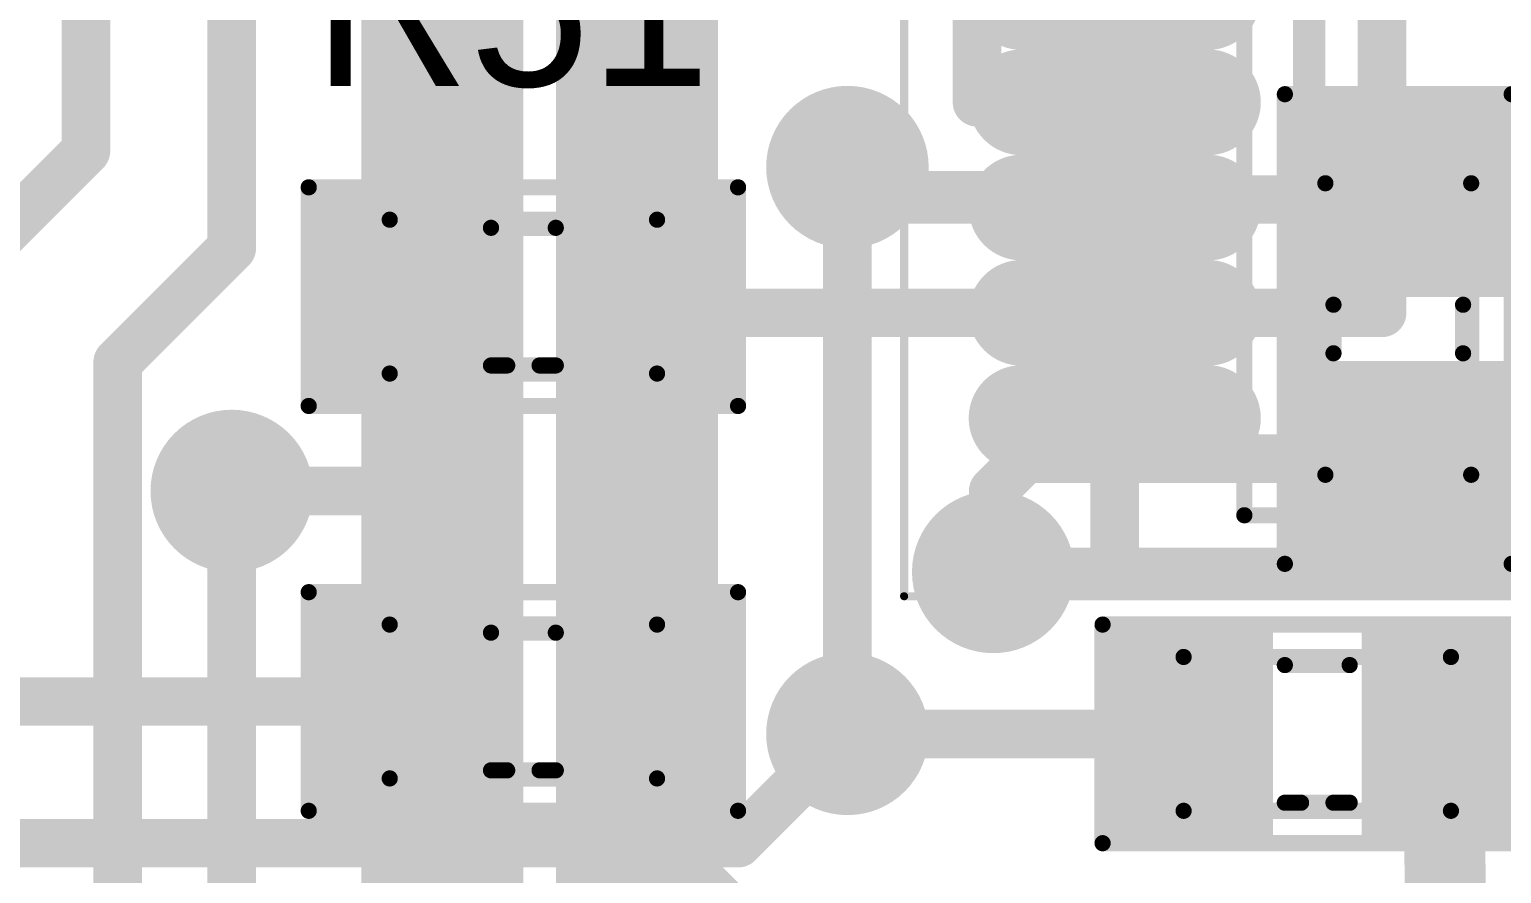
# Model space of a CAD drawing. Header units: millimetres. Extents: x 29 to 180, y 30 to 200.
# Drawn here: x 139.25 to 148.34, y 164.94 to 170.15 of the extents above; entities that cross this region are included whole.
import ezdxf

# ---------------------------------------------------------------- set-up
doc = ezdxf.new("R2010")
doc.units = ezdxf.units.MM
for name, color, linetype in [('BottomLayer', 5, 'Continuous'), ('BottomOverlay', 54, 'Continuous'), ('BottomPaste', 16, 'Continuous'), ('BottomSolder', 6, 'Continuous'), ('Mechanical13', 56, 'Continuous'), ('Mechanical15', 56, 'Continuous'), ('MultiLayer', 9, 'Continuous'), ('TopLayer', 1, 'Continuous'), ('TopOverlay', 2, 'Continuous'), ('TopPaste', 8, 'Continuous'), ('TopSolder', 216, 'Continuous'), ('ViaHoleLayer', 16, 'Continuous')]:
    doc.layers.add(name, color=color, linetype=linetype)

# ---------------------------------------------------------------- blocks, each defined once
blk = doc.blocks.new('SMD_C_0603_B_267')
at = {"layer": 'BottomLayer'}
for points in [[(-1.29999994, 0.5499989), (-1.29999994, -0.5499989), (-0.30000194, 0.5499989), (-0.30000194, -0.5499989)], [(0.2999994, 0.5499989), (0.2999994, -0.5499989), (1.2999974, 0.5499989), (1.2999974, -0.5499989)]]:
    blk.add_solid(points, dxfattribs=at)
at = {"layer": 'BottomOverlay', "const_width": 0.0999998}
for points in [[(-1.44999964, 0.7000011399999999), (-1.44999964, -0.7000011399999999)], [(-1.44999964, 0.7000011399999999), (1.44999964, 0.7000011399999999)], [(1.44999964, 0.7000011399999999), (1.44999964, -0.7000011399999999)], [(-0.1499997, 0.40000174), (0.1499997, 0.40000174)], [(-0.1499997, -0.3999992), (0.1499997, -0.3999992)], [(-1.44999964, -0.7000011399999999), (1.44999964, -0.7000011399999999)]]:
    blk.add_lwpolyline(points, dxfattribs=at)
at = {"layer": 'BottomOverlay', "const_width": 0.0499999}
for points in [[(-1.47499832, 0.7000011399999999, 1), (-1.42500096, 0.7000011399999999, 1)], [(-1.47499832, 0.7000011399999999, 1), (-1.42500096, 0.7000011399999999, 1)], [(1.42500096, 0.7000011399999999, 1), (1.47499832, 0.7000011399999999, 1)], [(1.42500096, 0.7000011399999999, 1), (1.47499832, 0.7000011399999999, 1)], [(-0.17499838, 0.40000174, 1), (-0.12500102, 0.40000174, 1)], [(0.12500102, 0.40000174, 1), (0.17499838, 0.40000174, 1)], [(-0.17499838, -0.3999992, 1), (-0.12500102, -0.3999992, 1)], [(0.12500102, -0.3999992, 1), (0.17499838, -0.3999992, 1)], [(-1.47499832, -0.7000011399999999, 1), (-1.42500096, -0.7000011399999999, 1)], [(-1.47499832, -0.7000011399999999, 1), (-1.42500096, -0.7000011399999999, 1)], [(1.42500096, -0.7000011399999999, 1), (1.47499832, -0.7000011399999999, 1)], [(1.42500096, -0.7000011399999999, 1), (1.47499832, -0.7000011399999999, 1)]]:
    blk.add_lwpolyline(points, format="xyb", close=True, dxfattribs=at)
at = {"layer": 'BottomPaste'}
for points in [[(-1.29999994, 0.5499989), (-1.29999994, -0.5499989), (-0.30000194, 0.5499989), (-0.30000194, -0.5499989)], [(0.2999994, 0.5499989), (0.2999994, -0.5499989), (1.2999974, 0.5499989), (1.2999974, -0.5499989)]]:
    blk.add_solid(points, dxfattribs=at)
at = {"layer": 'BottomSolder'}
for points in [[(-1.40159994, 0.6515989), (-1.40159994, -0.6515989), (-0.19840194, 0.6515989), (-0.19840194, -0.6515989)], [(0.1983994, 0.6515989), (0.1983994, -0.6515989), (1.4015974, 0.6515989), (1.4015974, -0.6515989)]]:
    blk.add_solid(points, dxfattribs=at)
at = {"layer": 'Mechanical13', "const_width": 0.0999998}
for points in [[(-0.90000074, 0.45000164), (-0.90000074, -0.4499991)], [(-0.90000074, 0.45000164), (0.8999982, 0.45000164)], [(0.8999982, 0.45000164), (0.8999982, -0.4499991)], [(-0.90000074, -0.4499991), (0.8999982, -0.4499991)]]:
    blk.add_lwpolyline(points, dxfattribs=at)
at = {"layer": 'Mechanical13', "const_width": 0.0499999}
for points in [[(-0.9249994199999999, 0.45000164, 1), (-0.8750020599999999, 0.45000164, 1)], [(-0.9249994199999999, 0.45000164, 1), (-0.8750020599999999, 0.45000164, 1)], [(0.8749995199999999, 0.45000164, 1), (0.9249968799999999, 0.45000164, 1)], [(0.8749995199999999, 0.45000164, 1), (0.9249968799999999, 0.45000164, 1)], [(-0.9249994199999999, -0.4499991, 1), (-0.8750020599999999, -0.4499991, 1)], [(-0.9249994199999999, -0.4499991, 1), (-0.8750020599999999, -0.4499991, 1)], [(0.8749995199999999, -0.4499991, 1), (0.9249968799999999, -0.4499991, 1)], [(0.8749995199999999, -0.4499991, 1), (0.9249968799999999, -0.4499991, 1)]]:
    blk.add_lwpolyline(points, format="xyb", close=True, dxfattribs=at)
at = {"layer": 'Mechanical15', "const_width": 0.0499999}
for points in [[(-1.47500086, 0.7000011399999999), (-1.47500086, -0.7000011399999999)], [(-1.47500086, 0.7000011399999999), (1.44999964, 0.7000011399999999)], [(1.44999964, 0.7000011399999999), (1.44999964, -0.7000011399999999)], [(-1.47500086, -0.7000011399999999), (1.44999964, -0.7000011399999999)]]:
    blk.add_lwpolyline(points, dxfattribs=at)
at = {"layer": 'Mechanical15', "const_width": 0.02499868}
for points in [[(-1.4875002, 0.7000011399999999, 1), (-1.46250152, 0.7000011399999999, 1)], [(-1.4875002, 0.7000011399999999, 1), (-1.46250152, 0.7000011399999999, 1)], [(1.4375003, 0.7000011399999999, 1), (1.46249898, 0.7000011399999999, 1)], [(1.4375003, 0.7000011399999999, 1), (1.46249898, 0.7000011399999999, 1)], [(-1.4875002, -0.7000011399999999, 1), (-1.46250152, -0.7000011399999999, 1)], [(-1.4875002, -0.7000011399999999, 1), (-1.46250152, -0.7000011399999999, 1)], [(1.4375003, -0.7000011399999999, 1), (1.46249898, -0.7000011399999999, 1)], [(1.4375003, -0.7000011399999999, 1), (1.46249898, -0.7000011399999999, 1)]]:
    blk.add_lwpolyline(points, format="xyb", close=True, dxfattribs=at)
blk = doc.blocks.new('SMD_R_0603_461')
at = {"layer": 'Mechanical13', "const_width": 0.0999998}
for points in [[(-0.8249996199999999, 0.47500032), (-0.8249996199999999, -0.47500032)], [(0.8249996199999999, 0.47500032), (-0.8249996199999999, 0.47500032)], [(0.8249996199999999, 0.47500032), (0.8249996199999999, -0.47500032)], [(0.8249996199999999, -0.47500032), (-0.8249996199999999, -0.47500032)]]:
    blk.add_lwpolyline(points, dxfattribs=at)
at = {"layer": 'Mechanical13', "const_width": 0.0499999}
for points in [[(-0.8499983, 0.47500032, 1), (-0.80000094, 0.47500032, 1)], [(-0.8499983, 0.47500032, 1), (-0.80000094, 0.47500032, 1)], [(0.80000094, 0.47500032, 1), (0.8499983, 0.47500032, 1)], [(0.80000094, 0.47500032, 1), (0.8499983, 0.47500032, 1)], [(-0.8499983, -0.47500032, 1), (-0.80000094, -0.47500032, 1)], [(-0.8499983, -0.47500032, 1), (-0.80000094, -0.47500032, 1)], [(0.80000094, -0.47500032, 1), (0.8499983, -0.47500032, 1)], [(0.80000094, -0.47500032, 1), (0.8499983, -0.47500032, 1)]]:
    blk.add_lwpolyline(points, format="xyb", close=True, dxfattribs=at)
at = {"layer": 'Mechanical15', "const_width": 0.0499999}
for points in [[(-1.32500116, 0.67499992), (-1.32500116, -0.67499992)], [(1.32500116, 0.67499992), (-1.32500116, 0.67499992)], [(1.32500116, 0.67499992), (1.32500116, -0.67499992)], [(1.32500116, -0.67499992), (-1.32500116, -0.67499992)]]:
    blk.add_lwpolyline(points, dxfattribs=at)
at = {"layer": 'Mechanical15', "const_width": 0.02499868}
for points in [[(-1.3375005, 0.67499992, 1), (-1.31250182, 0.67499992, 1)], [(-1.3375005, 0.67499992, 1), (-1.31250182, 0.67499992, 1)], [(1.31250182, 0.67499992, 1), (1.3375005, 0.67499992, 1)], [(1.31250182, 0.67499992, 1), (1.3375005, 0.67499992, 1)], [(-1.3375005, -0.67499992, 1), (-1.31250182, -0.67499992, 1)], [(-1.3375005, -0.67499992, 1), (-1.31250182, -0.67499992, 1)], [(1.31250182, -0.67499992, 1), (1.3375005, -0.67499992, 1)], [(1.31250182, -0.67499992, 1), (1.3375005, -0.67499992, 1)]]:
    blk.add_lwpolyline(points, format="xyb", close=True, dxfattribs=at)
at = {"layer": 'TopLayer'}
for points in [[(-0.37500052, -0.52500022), (-0.37500052, 0.52500022), (-1.17499892, -0.52500022), (-1.17499892, 0.52500022)], [(1.17499892, -0.52500022), (1.17499892, 0.52500022), (0.37500052, -0.52500022), (0.37500052, 0.52500022)]]:
    blk.add_solid(points, dxfattribs=at)
at = {"layer": 'TopOverlay', "const_width": 0.0999998}
for points in [[(1.32500116, 0.67499992), (-1.32500116, 0.67499992)], [(-1.32500116, 0.67499992), (-1.32500116, -0.67499992)], [(1.32500116, 0.67499992), (1.32500116, -0.67499992)], [(-0.0999998, 0.42500042), (-0.1999996, 0.42500042)], [(0.0999998, 0.42500042), (-0.0999998, 0.42500042)], [(0.1999996, 0.42500042), (0.0999998, 0.42500042)], [(0.1999996, -0.42500042), (-0.1999996, -0.42500042)], [(1.32500116, -0.67499992), (-1.32500116, -0.67499992)]]:
    blk.add_lwpolyline(points, dxfattribs=at)
at = {"layer": 'TopOverlay', "const_width": 0.0499999}
for points in [[(-1.34999984, 0.67499992, 1), (-1.30000248, 0.67499992, 1)], [(-1.34999984, 0.67499992, 1), (-1.30000248, 0.67499992, 1)], [(1.30000248, 0.67499992, 1), (1.34999984, 0.67499992, 1)], [(1.30000248, 0.67499992, 1), (1.34999984, 0.67499992, 1)], [(-0.22499828, 0.42500042, 1), (-0.17500092, 0.42500042, 1)], [(-0.12499848, 0.42500042, 1), (-0.07500111999999999, 0.42500042, 1)], [(-0.12499848, 0.42500042, 1), (-0.07500111999999999, 0.42500042, 1)], [(0.07500111999999999, 0.42500042, 1), (0.12499848, 0.42500042, 1)], [(0.07500111999999999, 0.42500042, 1), (0.12499848, 0.42500042, 1)], [(0.17500092, 0.42500042, 1), (0.22499828, 0.42500042, 1)], [(-0.22499828, -0.42500042, 1), (-0.17500092, -0.42500042, 1)], [(0.17500092, -0.42500042, 1), (0.22499828, -0.42500042, 1)], [(-1.34999984, -0.67499992, 1), (-1.30000248, -0.67499992, 1)], [(-1.34999984, -0.67499992, 1), (-1.30000248, -0.67499992, 1)], [(1.30000248, -0.67499992, 1), (1.34999984, -0.67499992, 1)], [(1.30000248, -0.67499992, 1), (1.34999984, -0.67499992, 1)]]:
    blk.add_lwpolyline(points, format="xyb", close=True, dxfattribs=at)
at = {"layer": 'TopPaste'}
for points in [[(-0.37500052, -0.52500022), (-0.37500052, 0.52500022), (-1.17499892, -0.52500022), (-1.17499892, 0.52500022)], [(1.17499892, -0.52500022), (1.17499892, 0.52500022), (0.37500052, -0.52500022), (0.37500052, 0.52500022)]]:
    blk.add_solid(points, dxfattribs=at)
at = {"layer": 'TopSolder'}
for points in [[(-0.27340052, -0.6266002199999999), (-0.27340052, 0.6266002199999999), (-1.27659892, -0.6266002199999999), (-1.27659892, 0.6266002199999999)], [(1.27659892, -0.6266002199999999), (1.27659892, 0.6266002199999999), (0.27340052, -0.6266002199999999), (0.27340052, 0.6266002199999999)]]:
    blk.add_solid(points, dxfattribs=at)
blk = doc.blocks.new('SMD_R_0603_464')
at = {"layer": 'Mechanical13', "const_width": 0.0999998}
for points in [[(-0.8249996199999999, 0.47500032), (-0.8249996199999999, -0.47500032)], [(0.8249996199999999, 0.47500032), (-0.8249996199999999, 0.47500032)], [(0.8249996199999999, 0.47500032), (0.8249996199999999, -0.47500032)], [(0.8249996199999999, -0.47500032), (-0.8249996199999999, -0.47500032)]]:
    blk.add_lwpolyline(points, dxfattribs=at)
at = {"layer": 'Mechanical13', "const_width": 0.0499999}
for points in [[(-0.8499983, 0.47500032, 1), (-0.80000094, 0.47500032, 1)], [(-0.8499983, 0.47500032, 1), (-0.80000094, 0.47500032, 1)], [(0.80000094, 0.47500032, 1), (0.8499983, 0.47500032, 1)], [(0.80000094, 0.47500032, 1), (0.8499983, 0.47500032, 1)], [(-0.8499983, -0.47500032, 1), (-0.80000094, -0.47500032, 1)], [(-0.8499983, -0.47500032, 1), (-0.80000094, -0.47500032, 1)], [(0.80000094, -0.47500032, 1), (0.8499983, -0.47500032, 1)], [(0.80000094, -0.47500032, 1), (0.8499983, -0.47500032, 1)]]:
    blk.add_lwpolyline(points, format="xyb", close=True, dxfattribs=at)
at = {"layer": 'Mechanical15', "const_width": 0.0499999}
for points in [[(-1.32500116, 0.67499992), (-1.32500116, -0.67499992)], [(1.32500116, 0.67499992), (-1.32500116, 0.67499992)], [(1.32500116, 0.67499992), (1.32500116, -0.67499992)], [(1.32500116, -0.67499992), (-1.32500116, -0.67499992)]]:
    blk.add_lwpolyline(points, dxfattribs=at)
at = {"layer": 'Mechanical15', "const_width": 0.02499868}
for points in [[(-1.3375005, 0.67499992, 1), (-1.31250182, 0.67499992, 1)], [(-1.3375005, 0.67499992, 1), (-1.31250182, 0.67499992, 1)], [(1.31250182, 0.67499992, 1), (1.3375005, 0.67499992, 1)], [(1.31250182, 0.67499992, 1), (1.3375005, 0.67499992, 1)], [(-1.3375005, -0.67499992, 1), (-1.31250182, -0.67499992, 1)], [(-1.3375005, -0.67499992, 1), (-1.31250182, -0.67499992, 1)], [(1.31250182, -0.67499992, 1), (1.3375005, -0.67499992, 1)], [(1.31250182, -0.67499992, 1), (1.3375005, -0.67499992, 1)]]:
    blk.add_lwpolyline(points, format="xyb", close=True, dxfattribs=at)
at = {"layer": 'TopLayer'}
for points in [[(-0.37500052, -0.52500022), (-0.37500052, 0.52500022), (-1.17499892, -0.52500022), (-1.17499892, 0.52500022)], [(1.17499892, -0.52500022), (1.17499892, 0.52500022), (0.37500052, -0.52500022), (0.37500052, 0.52500022)]]:
    blk.add_solid(points, dxfattribs=at)
at = {"layer": 'TopOverlay', "const_width": 0.0999998}
for points in [[(1.32500116, 0.67499992), (-1.32500116, 0.67499992)], [(-1.32500116, 0.67499992), (-1.32500116, -0.67499992)], [(1.32500116, 0.67499992), (1.32500116, -0.67499992)], [(-0.0999998, 0.42500042), (-0.1999996, 0.42500042)], [(0.0999998, 0.42500042), (-0.0999998, 0.42500042)], [(0.1999996, 0.42500042), (0.0999998, 0.42500042)], [(0.1999996, -0.42500042), (-0.1999996, -0.42500042)], [(1.32500116, -0.67499992), (-1.32500116, -0.67499992)]]:
    blk.add_lwpolyline(points, dxfattribs=at)
at = {"layer": 'TopOverlay', "const_width": 0.0499999}
for points in [[(-1.34999984, 0.67499992, 1), (-1.30000248, 0.67499992, 1)], [(-1.34999984, 0.67499992, 1), (-1.30000248, 0.67499992, 1)], [(1.30000248, 0.67499992, 1), (1.34999984, 0.67499992, 1)], [(1.30000248, 0.67499992, 1), (1.34999984, 0.67499992, 1)], [(-0.22499828, 0.42500042, 1), (-0.17500092, 0.42500042, 1)], [(-0.12499848, 0.42500042, 1), (-0.07500111999999999, 0.42500042, 1)], [(-0.12499848, 0.42500042, 1), (-0.07500111999999999, 0.42500042, 1)], [(0.07500111999999999, 0.42500042, 1), (0.12499848, 0.42500042, 1)], [(0.07500111999999999, 0.42500042, 1), (0.12499848, 0.42500042, 1)], [(0.17500092, 0.42500042, 1), (0.22499828, 0.42500042, 1)], [(-0.22499828, -0.42500042, 1), (-0.17500092, -0.42500042, 1)], [(0.17500092, -0.42500042, 1), (0.22499828, -0.42500042, 1)], [(-1.34999984, -0.67499992, 1), (-1.30000248, -0.67499992, 1)], [(-1.34999984, -0.67499992, 1), (-1.30000248, -0.67499992, 1)], [(1.30000248, -0.67499992, 1), (1.34999984, -0.67499992, 1)], [(1.30000248, -0.67499992, 1), (1.34999984, -0.67499992, 1)]]:
    blk.add_lwpolyline(points, format="xyb", close=True, dxfattribs=at)
at = {"layer": 'TopPaste'}
for points in [[(-0.37500052, -0.52500022), (-0.37500052, 0.52500022), (-1.17499892, -0.52500022), (-1.17499892, 0.52500022)], [(1.17499892, -0.52500022), (1.17499892, 0.52500022), (0.37500052, -0.52500022), (0.37500052, 0.52500022)]]:
    blk.add_solid(points, dxfattribs=at)
at = {"layer": 'TopSolder'}
for points in [[(-0.27340052, -0.6266002199999999), (-0.27340052, 0.6266002199999999), (-1.27659892, -0.6266002199999999), (-1.27659892, 0.6266002199999999)], [(1.27659892, -0.6266002199999999), (1.27659892, 0.6266002199999999), (0.27340052, -0.6266002199999999), (0.27340052, 0.6266002199999999)]]:
    blk.add_solid(points, dxfattribs=at)
blk = doc.blocks.new('SMD_R_0603_467')
at = {"layer": 'Mechanical13', "const_width": 0.0999998}
for points in [[(-0.8249996199999999, 0.47500032), (-0.8249996199999999, -0.47500032)], [(0.8249996199999999, 0.47500032), (-0.8249996199999999, 0.47500032)], [(0.8249996199999999, 0.47500032), (0.8249996199999999, -0.47500032)], [(0.8249996199999999, -0.47500032), (-0.8249996199999999, -0.47500032)]]:
    blk.add_lwpolyline(points, dxfattribs=at)
at = {"layer": 'Mechanical13', "const_width": 0.0499999}
for points in [[(-0.8499983, 0.47500032, 1), (-0.80000094, 0.47500032, 1)], [(-0.8499983, 0.47500032, 1), (-0.80000094, 0.47500032, 1)], [(0.80000094, 0.47500032, 1), (0.8499983, 0.47500032, 1)], [(0.80000094, 0.47500032, 1), (0.8499983, 0.47500032, 1)], [(-0.8499983, -0.47500032, 1), (-0.80000094, -0.47500032, 1)], [(-0.8499983, -0.47500032, 1), (-0.80000094, -0.47500032, 1)], [(0.80000094, -0.47500032, 1), (0.8499983, -0.47500032, 1)], [(0.80000094, -0.47500032, 1), (0.8499983, -0.47500032, 1)]]:
    blk.add_lwpolyline(points, format="xyb", close=True, dxfattribs=at)
at = {"layer": 'Mechanical15', "const_width": 0.0499999}
for points in [[(-1.32500116, 0.67499992), (-1.32500116, -0.67499992)], [(1.32500116, 0.67499992), (-1.32500116, 0.67499992)], [(1.32500116, 0.67499992), (1.32500116, -0.67499992)], [(1.32500116, -0.67499992), (-1.32500116, -0.67499992)]]:
    blk.add_lwpolyline(points, dxfattribs=at)
at = {"layer": 'Mechanical15', "const_width": 0.02499868}
for points in [[(-1.3375005, 0.67499992, 1), (-1.31250182, 0.67499992, 1)], [(-1.3375005, 0.67499992, 1), (-1.31250182, 0.67499992, 1)], [(1.31250182, 0.67499992, 1), (1.3375005, 0.67499992, 1)], [(1.31250182, 0.67499992, 1), (1.3375005, 0.67499992, 1)], [(-1.3375005, -0.67499992, 1), (-1.31250182, -0.67499992, 1)], [(-1.3375005, -0.67499992, 1), (-1.31250182, -0.67499992, 1)], [(1.31250182, -0.67499992, 1), (1.3375005, -0.67499992, 1)], [(1.31250182, -0.67499992, 1), (1.3375005, -0.67499992, 1)]]:
    blk.add_lwpolyline(points, format="xyb", close=True, dxfattribs=at)
at = {"layer": 'TopLayer'}
for points in [[(-0.37500052, -0.52500022), (-0.37500052, 0.52500022), (-1.17499892, -0.52500022), (-1.17499892, 0.52500022)], [(1.17499892, -0.52500022), (1.17499892, 0.52500022), (0.37500052, -0.52500022), (0.37500052, 0.52500022)]]:
    blk.add_solid(points, dxfattribs=at)
at = {"layer": 'TopOverlay', "const_width": 0.0999998}
for points in [[(1.32500116, 0.67499992), (-1.32500116, 0.67499992)], [(-1.32500116, 0.67499992), (-1.32500116, -0.67499992)], [(1.32500116, 0.67499992), (1.32500116, -0.67499992)], [(-0.0999998, 0.42500042), (-0.1999996, 0.42500042)], [(0.0999998, 0.42500042), (-0.0999998, 0.42500042)], [(0.1999996, 0.42500042), (0.0999998, 0.42500042)], [(0.1999996, -0.42500042), (-0.1999996, -0.42500042)], [(1.32500116, -0.67499992), (-1.32500116, -0.67499992)]]:
    blk.add_lwpolyline(points, dxfattribs=at)
at = {"layer": 'TopOverlay', "const_width": 0.0499999}
for points in [[(-1.34999984, 0.67499992, 1), (-1.30000248, 0.67499992, 1)], [(-1.34999984, 0.67499992, 1), (-1.30000248, 0.67499992, 1)], [(1.30000248, 0.67499992, 1), (1.34999984, 0.67499992, 1)], [(1.30000248, 0.67499992, 1), (1.34999984, 0.67499992, 1)], [(-0.22499828, 0.42500042, 1), (-0.17500092, 0.42500042, 1)], [(-0.12499848, 0.42500042, 1), (-0.07500111999999999, 0.42500042, 1)], [(-0.12499848, 0.42500042, 1), (-0.07500111999999999, 0.42500042, 1)], [(0.07500111999999999, 0.42500042, 1), (0.12499848, 0.42500042, 1)], [(0.07500111999999999, 0.42500042, 1), (0.12499848, 0.42500042, 1)], [(0.17500092, 0.42500042, 1), (0.22499828, 0.42500042, 1)], [(-0.22499828, -0.42500042, 1), (-0.17500092, -0.42500042, 1)], [(0.17500092, -0.42500042, 1), (0.22499828, -0.42500042, 1)], [(-1.34999984, -0.67499992, 1), (-1.30000248, -0.67499992, 1)], [(-1.34999984, -0.67499992, 1), (-1.30000248, -0.67499992, 1)], [(1.30000248, -0.67499992, 1), (1.34999984, -0.67499992, 1)], [(1.30000248, -0.67499992, 1), (1.34999984, -0.67499992, 1)]]:
    blk.add_lwpolyline(points, format="xyb", close=True, dxfattribs=at)
at = {"layer": 'TopPaste'}
for points in [[(-0.37500052, -0.52500022), (-0.37500052, 0.52500022), (-1.17499892, -0.52500022), (-1.17499892, 0.52500022)], [(1.17499892, -0.52500022), (1.17499892, 0.52500022), (0.37500052, -0.52500022), (0.37500052, 0.52500022)]]:
    blk.add_solid(points, dxfattribs=at)
at = {"layer": 'TopSolder'}
for points in [[(-0.27340052, -0.6266002199999999), (-0.27340052, 0.6266002199999999), (-1.27659892, -0.6266002199999999), (-1.27659892, 0.6266002199999999)], [(1.27659892, -0.6266002199999999), (1.27659892, 0.6266002199999999), (0.27340052, -0.6266002199999999), (0.27340052, 0.6266002199999999)]]:
    blk.add_solid(points, dxfattribs=at)
blk = doc.blocks.new('TSSOP14_625')
at = {"layer": 'Mechanical13', "const_width": 0.0999998}
for points in [[(-2.24999804, 2.54999998), (2.25000058, 2.54999998)], [(-2.24999804, -2.54999998), (-2.24999804, 2.54999998)], [(2.25000058, -2.54999998), (2.25000058, 2.54999998)], [(-2.24999804, -2.54999998), (2.25000058, -2.54999998)]]:
    blk.add_lwpolyline(points, dxfattribs=at)
at = {"layer": 'Mechanical13'}
for points, const_width in [([(-2.27499672, 2.54999998, 1), (-2.22499936, 2.54999998, 1)], 0.0499999), ([(-2.27499672, 2.54999998, 1), (-2.22499936, 2.54999998, 1)], 0.0499999), ([(2.2250019, 2.54999998, 1), (2.27499926, 2.54999998, 1)], 0.0499999), ([(2.2250019, 2.54999998, 1), (2.27499926, 2.54999998, 1)], 0.0499999), ([(-0.85000084, 1.65000178, 1), (-1.84999884, 1.65000178, 1)], 0.0999998), ([(-1.87499752, 1.65000178, 1), (-1.82500016, 1.65000178, 1)], 0.0499999), ([(-0.8749995199999999, 1.65000178, 1), (-0.8250021599999999, 1.65000178, 1)], 0.0499999), ([(-2.27499672, -2.54999998, 1), (-2.22499936, -2.54999998, 1)], 0.0499999), ([(-2.27499672, -2.54999998, 1), (-2.22499936, -2.54999998, 1)], 0.0499999), ([(2.2250019, -2.54999998, 1), (2.27499926, -2.54999998, 1)], 0.0499999), ([(2.2250019, -2.54999998, 1), (2.27499926, -2.54999998, 1)], 0.0499999)]:
    blk.add_lwpolyline(points, format="xyb", close=True, dxfattribs=dict(at, const_width=const_width))
at = {"layer": 'Mechanical15'}
for points, const_width in [([(-4.34999892, 3.05000152), (4.35000146, 3.05000152)], 0.0499999), ([(-4.34999892, -3.04999898), (-4.34999892, 3.05000152)], 0.0499999), ([(4.35000146, -3.04999898), (4.35000146, 3.05000152)], 0.0499999), ([(0, -0.499999), (0, 0.50000154)], 0.0999998), ([(-0.499999, 0), (0.50000154, 0)], 0.0999998), ([(-4.34999892, -3.04999898), (4.35000146, -3.04999898)], 0.0499999)]:
    blk.add_lwpolyline(points, dxfattribs=dict(at, const_width=const_width))
for points, const_width in [([(-4.36249826, 3.05000152, 1), (-4.337499579999999, 3.05000152, 1)], 0.02499868), ([(-4.36249826, 3.05000152, 1), (-4.337499579999999, 3.05000152, 1)], 0.02499868), ([(4.33750212, 3.05000152, 1), (4.362500799999999, 3.05000152, 1)], 0.02499868), ([(4.33750212, 3.05000152, 1), (4.362500799999999, 3.05000152, 1)], 0.02499868), ([(-0.02499868, 0.50000154, 1), (0.02499868, 0.50000154, 1)], 0.0499999), ([(-0.52499768, 0, 1), (-0.47500032, 0, 1)], 0.0499999), ([(0.47500286, 0, 1), (0.52500022, 0, 1)], 0.0499999), ([(-0.02499868, -0.499999, 1), (0.02499868, -0.499999, 1)], 0.0499999), ([(-4.36249826, -3.04999898, 1), (-4.337499579999999, -3.04999898, 1)], 0.02499868), ([(-4.36249826, -3.04999898, 1), (-4.337499579999999, -3.04999898, 1)], 0.02499868), ([(4.33750212, -3.04999898, 1), (4.362500799999999, -3.04999898, 1)], 0.02499868), ([(4.33750212, -3.04999898, 1), (4.362500799999999, -3.04999898, 1)], 0.02499868)]:
    blk.add_lwpolyline(points, format="xyb", close=True, dxfattribs=dict(at, const_width=const_width))
at = {"layer": 'TopLayer', "const_width": 0.4499991}
for points in [[(2.4750014, 1.95000118), (3.62500164, 1.95000118)], [(-3.6249991, 1.29999994), (-2.47499886, 1.29999994)], [(2.4750014, 1.29999994), (3.62500164, 1.29999994)], [(-3.6249991, 0.6500012399999999), (-2.47499886, 0.6500012399999999)], [(2.4750014, 0.6500012399999999), (3.62500164, 0.6500012399999999)], [(-3.6249991, 0), (-2.47499886, 0)], [(2.4750014, 0), (3.62500164, 0)], [(-3.6249991, -0.6499986999999999), (-2.47499886, -0.6499986999999999)], [(2.4750014, -0.6499986999999999), (3.62500164, -0.6499986999999999)], [(-3.6249991, -1.29999994), (-2.47499886, -1.29999994)], [(2.4750014, -1.29999994), (3.62500164, -1.29999994)], [(-3.6249991, -1.94999864), (-2.47499886, -1.94999864)], [(2.4750014, -1.94999864), (3.62500164, -1.94999864)]]:
    blk.add_lwpolyline(points, dxfattribs=at)
at = {"layer": 'TopLayer', "const_width": 0.22499828}
for points in [[(2.36250226, 1.95000118, 1), (2.58750054, 1.95000118, 1)], [(3.5125025, 1.95000118, 1), (3.73750078, 1.95000118, 1)], [(-3.73749824, 1.29999994, 1), (-3.51249996, 1.29999994, 1)], [(-2.587498, 1.29999994, 1), (-2.36249972, 1.29999994, 1)], [(2.36250226, 1.29999994, 1), (2.58750054, 1.29999994, 1)], [(3.5125025, 1.29999994, 1), (3.73750078, 1.29999994, 1)], [(-3.73749824, 0.6500012399999999, 1), (-3.51249996, 0.6500012399999999, 1)], [(-2.587498, 0.6500012399999999, 1), (-2.36249972, 0.6500012399999999, 1)], [(2.36250226, 0.6500012399999999, 1), (2.58750054, 0.6500012399999999, 1)], [(3.5125025, 0.6500012399999999, 1), (3.73750078, 0.6500012399999999, 1)], [(-3.73749824, 0, 1), (-3.51249996, 0, 1)], [(-2.587498, 0, 1), (-2.36249972, 0, 1)], [(2.36250226, 0, 1), (2.58750054, 0, 1)], [(3.5125025, 0, 1), (3.73750078, 0, 1)], [(-3.73749824, -0.6499986999999999, 1), (-3.51249996, -0.6499986999999999, 1)], [(-2.587498, -0.6499986999999999, 1), (-2.36249972, -0.6499986999999999, 1)], [(2.36250226, -0.6499986999999999, 1), (2.58750054, -0.6499986999999999, 1)], [(3.5125025, -0.6499986999999999, 1), (3.73750078, -0.6499986999999999, 1)], [(-3.73749824, -1.29999994, 1), (-3.51249996, -1.29999994, 1)], [(-2.587498, -1.29999994, 1), (-2.36249972, -1.29999994, 1)], [(2.36250226, -1.29999994, 1), (2.58750054, -1.29999994, 1)], [(3.5125025, -1.29999994, 1), (3.73750078, -1.29999994, 1)], [(-3.73749824, -1.94999864, 1), (-3.51249996, -1.94999864, 1)], [(-2.587498, -1.94999864, 1), (-2.36249972, -1.94999864, 1)], [(2.36250226, -1.94999864, 1), (2.58750054, -1.94999864, 1)], [(3.5125025, -1.94999864, 1), (3.73750078, -1.94999864, 1)]]:
    blk.add_lwpolyline(points, format="xyb", close=True, dxfattribs=at)
at = {"layer": 'TopLayer'}
blk.add_solid([(-2.25000058, 1.7250029), (-2.25000058, 2.17499946), (-3.84999738, 1.7250029), (-3.84999738, 2.17499946)], dxfattribs=at)
at = {"layer": 'TopOverlay'}
for points, const_width in [([(-2.92499796, 2.7250009, 1), (-3.175, 2.7250009, 1)], 0.2499995), ([(-3.23749924, 2.7250009, 1), (-3.11250076, 2.7250009, 1)], 0.12499848), ([(-2.9874972, 2.7250009, 1), (-2.86249872, 2.7250009, 1)], 0.12499848), ([(-1.89999874, 2.54999998, 1), (-1.79999894, 2.54999998, 1)], 0.0999998), ([(-1.89999874, 2.54999998, 1), (-1.79999894, 2.54999998, 1)], 0.0999998), ([(1.80000148, 2.54999998, 1), (1.90000128, 2.54999998, 1)], 0.0999998), ([(1.80000148, 2.54999998, 1), (1.90000128, 2.54999998, 1)], 0.0999998), ([(-0.5499989, 1.55000198, 1), (-1.1499977, 1.55000198, 1)], 0.5999987999999999), ([(-1.2999974, 1.55000198, 1), (-0.9999979999999999, 1.55000198, 1)], 0.2999994), ([(-0.6999985999999999, 1.55000198, 1), (-0.3999992, 1.55000198, 1)], 0.2999994), ([(-1.89999874, -2.54999998, 1), (-1.79999894, -2.54999998, 1)], 0.0999998), ([(-1.89999874, -2.54999998, 1), (-1.79999894, -2.54999998, 1)], 0.0999998), ([(1.80000148, -2.54999998, 1), (1.90000128, -2.54999998, 1)], 0.0999998), ([(1.80000148, -2.54999998, 1), (1.90000128, -2.54999998, 1)], 0.0999998)]:
    blk.add_lwpolyline(points, format="xyb", close=True, dxfattribs=dict(at, const_width=const_width))
at = {"layer": 'TopOverlay', "const_width": 0.1999996}
for points in [[(-1.84999884, 2.54999998), (1.85000138, 2.54999998)], [(-1.84999884, -2.54999998), (-1.84999884, 2.54999998)], [(1.85000138, -2.54999998), (1.85000138, 2.54999998)], [(-1.84999884, -2.54999998), (1.85000138, -2.54999998)]]:
    blk.add_lwpolyline(points, dxfattribs=at)
at = {"layer": 'TopPaste', "const_width": 0.4499991}
for points in [[(2.4750014, 1.95000118), (3.62500164, 1.95000118)], [(-3.6249991, 1.29999994), (-2.47499886, 1.29999994)], [(2.4750014, 1.29999994), (3.62500164, 1.29999994)], [(-3.6249991, 0.6500012399999999), (-2.47499886, 0.6500012399999999)], [(2.4750014, 0.6500012399999999), (3.62500164, 0.6500012399999999)], [(-3.6249991, 0), (-2.47499886, 0)], [(2.4750014, 0), (3.62500164, 0)], [(-3.6249991, -0.6499986999999999), (-2.47499886, -0.6499986999999999)], [(2.4750014, -0.6499986999999999), (3.62500164, -0.6499986999999999)], [(-3.6249991, -1.29999994), (-2.47499886, -1.29999994)], [(2.4750014, -1.29999994), (3.62500164, -1.29999994)], [(-3.6249991, -1.94999864), (-2.47499886, -1.94999864)], [(2.4750014, -1.94999864), (3.62500164, -1.94999864)]]:
    blk.add_lwpolyline(points, dxfattribs=at)
at = {"layer": 'TopPaste', "const_width": 0.22499828}
for points in [[(2.36250226, 1.95000118, 1), (2.58750054, 1.95000118, 1)], [(3.5125025, 1.95000118, 1), (3.73750078, 1.95000118, 1)], [(-3.73749824, 1.29999994, 1), (-3.51249996, 1.29999994, 1)], [(-2.587498, 1.29999994, 1), (-2.36249972, 1.29999994, 1)], [(2.36250226, 1.29999994, 1), (2.58750054, 1.29999994, 1)], [(3.5125025, 1.29999994, 1), (3.73750078, 1.29999994, 1)], [(-3.73749824, 0.6500012399999999, 1), (-3.51249996, 0.6500012399999999, 1)], [(-2.587498, 0.6500012399999999, 1), (-2.36249972, 0.6500012399999999, 1)], [(2.36250226, 0.6500012399999999, 1), (2.58750054, 0.6500012399999999, 1)], [(3.5125025, 0.6500012399999999, 1), (3.73750078, 0.6500012399999999, 1)], [(-3.73749824, 0, 1), (-3.51249996, 0, 1)], [(-2.587498, 0, 1), (-2.36249972, 0, 1)], [(2.36250226, 0, 1), (2.58750054, 0, 1)], [(3.5125025, 0, 1), (3.73750078, 0, 1)], [(-3.73749824, -0.6499986999999999, 1), (-3.51249996, -0.6499986999999999, 1)], [(-2.587498, -0.6499986999999999, 1), (-2.36249972, -0.6499986999999999, 1)], [(2.36250226, -0.6499986999999999, 1), (2.58750054, -0.6499986999999999, 1)], [(3.5125025, -0.6499986999999999, 1), (3.73750078, -0.6499986999999999, 1)], [(-3.73749824, -1.29999994, 1), (-3.51249996, -1.29999994, 1)], [(-2.587498, -1.29999994, 1), (-2.36249972, -1.29999994, 1)], [(2.36250226, -1.29999994, 1), (2.58750054, -1.29999994, 1)], [(3.5125025, -1.29999994, 1), (3.73750078, -1.29999994, 1)], [(-3.73749824, -1.94999864, 1), (-3.51249996, -1.94999864, 1)], [(-2.587498, -1.94999864, 1), (-2.36249972, -1.94999864, 1)], [(2.36250226, -1.94999864, 1), (2.58750054, -1.94999864, 1)], [(3.5125025, -1.94999864, 1), (3.73750078, -1.94999864, 1)]]:
    blk.add_lwpolyline(points, format="xyb", close=True, dxfattribs=at)
at = {"layer": 'TopPaste'}
blk.add_solid([(-2.25000058, 1.7250029), (-2.25000058, 2.17499946), (-3.84999738, 1.7250029), (-3.84999738, 2.17499946)], dxfattribs=at)
at = {"layer": 'TopSolder', "const_width": 0.6531990999999999}
for points in [[(2.4750014, 1.95000118), (3.62500164, 1.95000118)], [(-3.6249991, 1.29999994), (-2.47499886, 1.29999994)], [(2.4750014, 1.29999994), (3.62500164, 1.29999994)], [(-3.6249991, 0.6500012399999999), (-2.47499886, 0.6500012399999999)], [(2.4750014, 0.6500012399999999), (3.62500164, 0.6500012399999999)], [(-3.6249991, 0), (-2.47499886, 0)], [(2.4750014, 0), (3.62500164, 0)], [(-3.6249991, -0.6499986999999999), (-2.47499886, -0.6499986999999999)], [(2.4750014, -0.6499986999999999), (3.62500164, -0.6499986999999999)], [(-3.6249991, -1.29999994), (-2.47499886, -1.29999994)], [(2.4750014, -1.29999994), (3.62500164, -1.29999994)], [(-3.6249991, -1.94999864), (-2.47499886, -1.94999864)], [(2.4750014, -1.94999864), (3.62500164, -1.94999864)]]:
    blk.add_lwpolyline(points, dxfattribs=at)
at = {"layer": 'TopSolder', "const_width": 0.32659828}
for points in [[(2.31170226, 1.95000118, 1), (2.63830054, 1.95000118, 1)], [(3.4617025, 1.95000118, 1), (3.78830078, 1.95000118, 1)], [(-3.78829824, 1.29999994, 1), (-3.46169996, 1.29999994, 1)], [(-2.638298, 1.29999994, 1), (-2.31169972, 1.29999994, 1)], [(2.31170226, 1.29999994, 1), (2.63830054, 1.29999994, 1)], [(3.4617025, 1.29999994, 1), (3.78830078, 1.29999994, 1)], [(-3.78829824, 0.6500012399999999, 1), (-3.46169996, 0.6500012399999999, 1)], [(-2.638298, 0.6500012399999999, 1), (-2.31169972, 0.6500012399999999, 1)], [(2.31170226, 0.6500012399999999, 1), (2.63830054, 0.6500012399999999, 1)], [(3.4617025, 0.6500012399999999, 1), (3.78830078, 0.6500012399999999, 1)], [(-3.78829824, 0, 1), (-3.46169996, 0, 1)], [(-2.638298, 0, 1), (-2.31169972, 0, 1)], [(2.31170226, 0, 1), (2.63830054, 0, 1)], [(3.4617025, 0, 1), (3.78830078, 0, 1)], [(-3.78829824, -0.6499986999999999, 1), (-3.46169996, -0.6499986999999999, 1)], [(-2.638298, -0.6499986999999999, 1), (-2.31169972, -0.6499986999999999, 1)], [(2.31170226, -0.6499986999999999, 1), (2.63830054, -0.6499986999999999, 1)], [(3.4617025, -0.6499986999999999, 1), (3.78830078, -0.6499986999999999, 1)], [(-3.78829824, -1.29999994, 1), (-3.46169996, -1.29999994, 1)], [(-2.638298, -1.29999994, 1), (-2.31169972, -1.29999994, 1)], [(2.31170226, -1.29999994, 1), (2.63830054, -1.29999994, 1)], [(3.4617025, -1.29999994, 1), (3.78830078, -1.29999994, 1)], [(-3.78829824, -1.94999864, 1), (-3.46169996, -1.94999864, 1)], [(-2.638298, -1.94999864, 1), (-2.31169972, -1.94999864, 1)], [(2.31170226, -1.94999864, 1), (2.63830054, -1.94999864, 1)], [(3.4617025, -1.94999864, 1), (3.78830078, -1.94999864, 1)]]:
    blk.add_lwpolyline(points, format="xyb", close=True, dxfattribs=at)
at = {"layer": 'TopSolder'}
blk.add_solid([(-2.14840058, 1.6234029), (-2.14840058, 2.27659946), (-3.95159738, 1.6234029), (-3.95159738, 2.27659946)], dxfattribs=at)

msp = doc.modelspace()

# ---------------------------------------------------------------- linework, layer by layer
at = {"layer": 'BottomLayer'}
for points, const_width in [([(139.6000002, 169.40000156), (139.6000002, 183.1000021)], 0.2999994), ([(140.50000094, 168.80000022), (140.50000094, 179.60000148)], 0.2999994), ([(143.00029058, 164.79971104), (143.00029058, 174.89971116)], 1.00000054), ([(141.80029044, 163.89971284), (141.80029044, 173.89971316)], 1.00000054), ([(139.0000014, 168.80000276), (139.6000002, 169.40000156)], 0.2999994), ([(144.30000096, 169.10000216), (144.30000096, 169.30000176)], 0.2999994), ([(144.30000096, 169.10000216), (144.3000035, 169.09999962)], 0.2999994), ([(144.30000096, 165.80000114), (144.30000096, 169.10000216)], 0.2999994), ([(144.3000035, 169.09999962), (147.70000178, 169.09999962)], 0.2999994), ([(139.79600184, 168.09600112), (140.50000094, 168.80000022)], 0.2999994), ([(139.79600184, 160.60399934), (139.79600184, 168.09600112)], 0.2999994), ([(145.2000017, 167.30000068), (145.4000013, 167.50000028)], 0.2999994), ([(145.4000013, 167.50000028), (147.70000178, 167.50000028)], 0.2999994), ([(140.50000094, 163.7000028), (140.50000094, 167.30000068)], 0.2999994), ([(145.2000017, 166.80000168), (145.2000017, 167.30000068)], 0.2999994), ([(143.00029058, 164.79971104), (143.59999982, 164.2000018)], 1.00000054)]:
    msp.add_lwpolyline(points, dxfattribs=dict(at, const_width=const_width))
for points, const_width in [([(144.10000136, 169.30000176, 1), (144.50000056, 169.30000176, 1)], 0.3999992), ([(139.52500162, 169.40000156, 1), (139.67499878, 169.40000156, 1)], 0.1499997), ([(139.52500162, 169.40000156, 1), (139.67499878, 169.40000156, 1)], 0.1499997), ([(144.22500238, 169.30000176, 1), (144.37499954, 169.30000176, 1)], 0.1499997), ([(144.22500238, 169.10000216, 1), (144.37499954, 169.10000216, 1)], 0.1499997), ([(144.22500238, 169.10000216, 1), (144.37499954, 169.10000216, 1)], 0.1499997), ([(144.22500238, 169.10000216, 1), (144.37499954, 169.10000216, 1)], 0.1499997), ([(144.22500492, 169.09999962, 1), (144.37500208, 169.09999962, 1)], 0.1499997), ([(144.22500492, 169.09999962, 1), (144.37500208, 169.09999962, 1)], 0.1499997), ([(147.6250032, 169.09999962, 1), (147.77500036, 169.09999962, 1)], 0.1499997), ([(140.42500236, 168.80000022, 1), (140.57499952, 168.80000022, 1)], 0.1499997), ([(140.42500236, 168.80000022, 1), (140.57499952, 168.80000022, 1)], 0.1499997), ([(139.72100326, 168.09600112, 1), (139.87100042, 168.09600112, 1)], 0.1499997), ([(139.72100326, 168.09600112, 1), (139.87100042, 168.09600112, 1)], 0.1499997), ([(145.32500272, 167.50000028, 1), (145.47499988, 167.50000028, 1)], 0.1499997), ([(145.32500272, 167.50000028, 1), (145.47499988, 167.50000028, 1)], 0.1499997), ([(147.6250032, 167.50000028, 1), (147.77500036, 167.50000028, 1)], 0.1499997), ([(140.35000124, 167.30000068, 1), (140.65000064, 167.30000068, 1)], 0.2999994), ([(140.42500236, 167.30000068, 1), (140.57499952, 167.30000068, 1)], 0.1499997), ([(145.12500312, 167.30000068, 1), (145.27500028, 167.30000068, 1)], 0.1499997), ([(145.12500312, 167.30000068, 1), (145.27500028, 167.30000068, 1)], 0.1499997), ([(145.0000021, 166.80000168, 1), (145.4000013, 166.80000168, 1)], 0.3999992), ([(145.12500312, 166.80000168, 1), (145.27500028, 166.80000168, 1)], 0.1499997), ([(144.10000136, 165.80000114, 1), (144.50000056, 165.80000114, 1)], 0.3999992), ([(144.22500238, 165.80000114, 1), (144.37499954, 165.80000114, 1)], 0.1499997), ([(142.75029108, 164.79971104, 1), (143.25029008, 164.79971104, 1)], 0.499999), ([(142.75029108, 164.79971104, 1), (143.25029008, 164.79971104, 1)], 0.499999)]:
    msp.add_lwpolyline(points, format="xyb", close=True, dxfattribs=dict(at, const_width=const_width))
at = {"layer": 'BottomSolder'}
for points, const_width in [([(144.04920136, 169.30000176, 1), (144.55080056, 169.30000176, 1)], 0.5015992), ([(140.29920124, 167.30000068, 1), (140.70080064, 167.30000068, 1)], 0.4015994), ([(144.9492021, 166.80000168, 1), (145.4508013, 166.80000168, 1)], 0.5015992), ([(144.04920136, 165.80000114, 1), (144.55080056, 165.80000114, 1)], 0.5015992)]:
    msp.add_lwpolyline(points, format="xyb", close=True, dxfattribs=dict(at, const_width=const_width))
at = {"layer": 'MultiLayer', "const_width": 0.3999992}
for points in [[(144.10000136, 169.30000176, 1), (144.50000056, 169.30000176, 1)], [(140.30000134, 167.30000068, 1), (140.70000054, 167.30000068, 1)], [(145.0000021, 166.80000168, 1), (145.4000013, 166.80000168, 1)], [(144.10000136, 165.80000114, 1), (144.50000056, 165.80000114, 1)]]:
    msp.add_lwpolyline(points, format="xyb", close=True, dxfattribs=at)
at = {"layer": 'TopLayer'}
for points, const_width in [([(147.60000198, 168.40000864), (147.60000198, 170.9250074)], 0.2999994), ([(145.1000019, 169.70000858), (145.1000019, 170.29999976)], 0.2999994), ([(145.1000019, 169.70000858), (145.95000274, 169.70000858)], 0.2999994), ([(144.30000096, 169.30000176), (144.47499172, 169.125011)], 0.2999994), ([(144.47499172, 169.125011), (145.87500162, 169.125011)], 0.2999994), ([(145.87500162, 169.125011), (145.95000274, 169.05000988)], 0.2999994), ([(141.52500016, 167.30000068), (141.52500016, 168.50000082)], 0.2999994), ([(143.0749996, 168.40000864), (143.0749996, 168.50000082)], 0.2999994), ([(143.0749996, 166.00000074), (143.0749996, 168.40000864)], 0.2999994), ([(143.0749996, 168.40000864), (145.95000274, 168.40000864)], 0.2999994), ([(145.95000274, 168.40000864), (147.60000198, 168.40000864)], 0.2999994), ([(145.95000274, 166.80000168), (145.95000274, 167.75000994)], 0.2999994), ([(140.50000094, 167.30000068), (141.52500016, 167.30000068)], 0.2999994), ([(145.2000017, 166.80000168), (145.95000274, 166.80000168)], 0.2999994), ([(145.95000274, 166.80000168), (149.30000112, 166.80000168)], 0.2999994), ([(137.80000126, 166.00000074), (141.52500016, 166.00000074)], 0.2999994), ([(147.97499996, 165.80000114), (148.00000118, 164.3000016)], 0.499999), ([(143.62500104, 165.12500122), (144.30000096, 165.80000114)], 0.2999994), ([(144.30000096, 165.80000114), (146.42500052, 165.80000114)], 0.2999994), ([(138.22500168, 165.12500122), (143.62500104, 165.12500122)], 0.2999994)]:
    msp.add_lwpolyline(points, dxfattribs=dict(at, const_width=const_width))
for points, const_width in [([(145.02500332, 169.70000858, 1), (145.17500048, 169.70000858, 1)], 0.1499997), ([(145.02500332, 169.70000858, 1), (145.17500048, 169.70000858, 1)], 0.1499997), ([(145.87500416, 169.70000858, 1), (146.02500132, 169.70000858, 1)], 0.1499997), ([(144.10000136, 169.30000176, 1), (144.50000056, 169.30000176, 1)], 0.3999992), ([(144.22500238, 169.30000176, 1), (144.37499954, 169.30000176, 1)], 0.1499997), ([(144.39999314, 169.125011, 1), (144.5499903, 169.125011, 1)], 0.1499997), ([(144.39999314, 169.125011, 1), (144.5499903, 169.125011, 1)], 0.1499997), ([(145.80000304, 169.125011, 1), (145.9500002, 169.125011, 1)], 0.1499997), ([(145.80000304, 169.125011, 1), (145.9500002, 169.125011, 1)], 0.1499997), ([(145.87500416, 169.05000988, 1), (146.02500132, 169.05000988, 1)], 0.1499997), ([(141.45000158, 168.50000082, 1), (141.59999874, 168.50000082, 1)], 0.1499997), ([(143.00000102, 168.50000082, 1), (143.14999818, 168.50000082, 1)], 0.1499997), ([(143.00000102, 168.40000864, 1), (143.14999818, 168.40000864, 1)], 0.1499997), ([(143.00000102, 168.40000864, 1), (143.14999818, 168.40000864, 1)], 0.1499997), ([(143.00000102, 168.40000864, 1), (143.14999818, 168.40000864, 1)], 0.1499997), ([(145.87500416, 168.40000864, 1), (146.02500132, 168.40000864, 1)], 0.1499997), ([(145.87500416, 168.40000864, 1), (146.02500132, 168.40000864, 1)], 0.1499997), ([(147.5250034, 168.40000864, 1), (147.67500056, 168.40000864, 1)], 0.1499997), ([(147.5250034, 168.40000864, 1), (147.67500056, 168.40000864, 1)], 0.1499997), ([(145.87500416, 167.75000994, 1), (146.02500132, 167.75000994, 1)], 0.1499997), ([(140.30000134, 167.30000068, 1), (140.70000054, 167.30000068, 1)], 0.3999992), ([(140.42500236, 167.30000068, 1), (140.57499952, 167.30000068, 1)], 0.1499997), ([(141.45000158, 167.30000068, 1), (141.59999874, 167.30000068, 1)], 0.1499997), ([(141.45000158, 167.30000068, 1), (141.59999874, 167.30000068, 1)], 0.1499997), ([(145.0000021, 166.80000168, 1), (145.4000013, 166.80000168, 1)], 0.3999992), ([(145.12500312, 166.80000168, 1), (145.27500028, 166.80000168, 1)], 0.1499997), ([(145.87500416, 166.80000168, 1), (146.02500132, 166.80000168, 1)], 0.1499997), ([(145.87500416, 166.80000168, 1), (146.02500132, 166.80000168, 1)], 0.1499997), ([(145.87500416, 166.80000168, 1), (146.02500132, 166.80000168, 1)], 0.1499997), ([(144.10000136, 165.80000114, 1), (144.50000056, 165.80000114, 1)], 0.3999992), ([(141.45000158, 166.00000074, 1), (141.59999874, 166.00000074, 1)], 0.1499997), ([(143.00000102, 166.00000074, 1), (143.14999818, 166.00000074, 1)], 0.1499997), ([(147.85000148, 165.80000114, 1), (148.09999844, 165.80000114, 1)], 0.2499995), ([(144.22500238, 165.80000114, 1), (144.37499954, 165.80000114, 1)], 0.1499997), ([(144.22500238, 165.80000114, 1), (144.37499954, 165.80000114, 1)], 0.1499997), ([(146.35000194, 165.80000114, 1), (146.4999991, 165.80000114, 1)], 0.1499997), ([(143.55000246, 165.12500122, 1), (143.69999962, 165.12500122, 1)], 0.1499997), ([(143.55000246, 165.12500122, 1), (143.69999962, 165.12500122, 1)], 0.1499997)]:
    msp.add_lwpolyline(points, format="xyb", close=True, dxfattribs=dict(at, const_width=const_width))
at = {"layer": 'TopSolder', "const_width": 0.5015992}
for points in [[(144.04920136, 169.30000176, 1), (144.55080056, 169.30000176, 1)], [(140.24920134, 167.30000068, 1), (140.75080054, 167.30000068, 1)], [(144.9492021, 166.80000168, 1), (145.4508013, 166.80000168, 1)], [(144.04920136, 165.80000114, 1), (144.55080056, 165.80000114, 1)]]:
    msp.add_lwpolyline(points, format="xyb", close=True, dxfattribs=at)
at = {"layer": 'ViaHoleLayer', "const_width": 0.2499995}
for points in [[(144.17500248, 169.30000176, 1), (144.42499944, 169.30000176, 1)], [(140.37500246, 167.30000068, 1), (140.62499942, 167.30000068, 1)], [(145.07500322, 166.80000168, 1), (145.32500018, 166.80000168, 1)], [(144.17500248, 165.80000114, 1), (144.42499944, 165.80000114, 1)]]:
    msp.add_lwpolyline(points, format="xyb", close=True, dxfattribs=at)

# ---------------------------------------------------------------- block references
for name, p, rotation in [('TSSOP14_625', (149.00000172, 169.70000858), 360), ('SMD_C_0603_B_267', (147.70000178, 168.30000122), 90), ('SMD_R_0603_461', (142.29999988, 168.50000082), 180), ('SMD_R_0603_464', (142.29999988, 166.00000074), 180), ('SMD_R_0603_467', (147.20000024, 165.80000114), 180)]:
    msp.add_blockref(name, p, dxfattribs=dict(rotation=rotation))

# ---------------------------------------------------------------- texts
at = {"layer": 'TopOverlay'}
msp.add_text('R51', height=1.00000054, dxfattribs=at).set_placement((140.99999994, 169.80000076))

doc.saveas('drawing.dxf')
